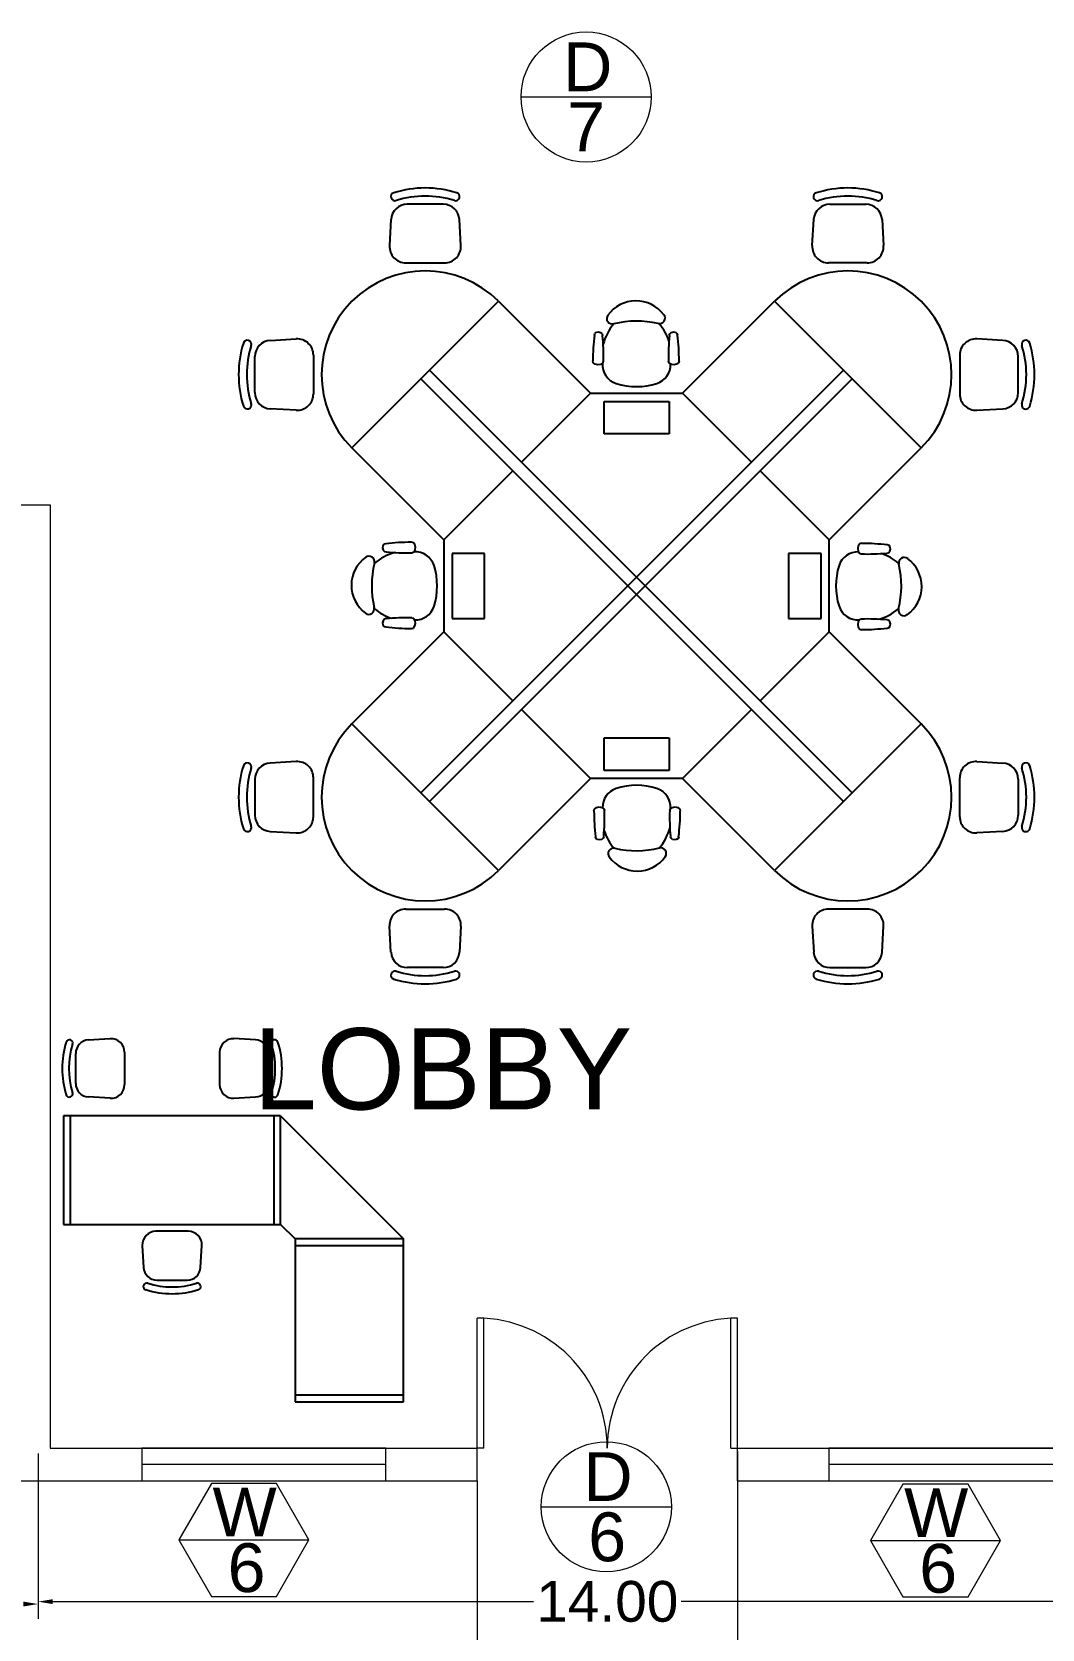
# Model space of a CAD drawing. Header units: millimetres. Extents: x 2391 to 3323, y 1596 to 2537.
# Drawn here: x 2770.15 to 2782.57, y 2467.01 to 2486.65 of the extents above; entities that cross this region are included whole.
import ezdxf

# ---------------------------------------------------------------- set-up
doc = ezdxf.new("R2010")
doc.units = ezdxf.units.MM
for name, color, linetype in [('dimensions', 203, 'Continuous'), ('doors', 31, 'Continuous'), ('doors and windows schedule', 11, 'Continuous'), ('exterior wall', 140, 'Continuous'), ('interior wall', 191, 'Continuous'), ('Lightning text', 211, 'Continuous'), ('TEXT', 130, 'Continuous'), ('windows', 241, 'Continuous')]:
    doc.layers.add(name, color=color, linetype=linetype)
doc.styles.get("Standard").update_dxf_attribs({"font": 'arial.ttf'})

msp = doc.modelspace()

# ---------------------------------------------------------------- linework, layer by layer
at = {"color": 0, "linetype": 'ByBlock'}
for p, q in [((2775.205, 2484.531), (2774.763, 2484.531)), ((2779.96, 2484.531), (2780.402, 2484.531)), ((2774.563, 2484.342), (2774.546, 2484.022)), ((2775.422, 2484.022), (2775.404, 2484.342)), ((2779.743, 2484.022), (2779.761, 2484.342)), ((2780.602, 2484.342), (2780.619, 2484.022)), ((2774.745, 2483.811), (2775.223, 2483.811)), ((2780.42, 2483.811), (2779.943, 2483.811)), ((2775.037, 2482.489), (2775.885, 2483.338)), ((2775.885, 2483.338), (2777.017, 2482.206)), ((2778.148, 2482.206), (2779.28, 2483.338)), ((2779.28, 2483.338), (2780.128, 2482.489)), ((2777.064, 2482.921), (2777.071, 2482.942)), ((2777.071, 2482.942), (2777.09, 2482.957)), ((2777.09, 2482.957), (2777.115, 2482.961)), ((2777.115, 2482.961), (2777.141, 2482.954)), ((2777.141, 2482.954), (2777.158, 2482.938)), ((2777.158, 2482.938), (2777.165, 2482.918)), ((2777.985, 2482.918), (2777.993, 2482.938)), ((2777.993, 2482.938), (2778.01, 2482.954)), ((2778.01, 2482.954), (2778.035, 2482.961)), ((2778.035, 2482.961), (2778.061, 2482.957)), ((2778.061, 2482.957), (2778.08, 2482.942)), ((2778.08, 2482.942), (2778.087, 2482.921)), ((2773.078, 2482.857), (2773.398, 2482.875)), ((2782.087, 2482.857), (2781.767, 2482.875)), ((2772.889, 2482.215), (2772.889, 2482.657)), ((2773.609, 2482.675), (2773.609, 2482.198)), ((2777.051, 2482.582), (2777.044, 2482.607)), ((2777.075, 2482.564), (2777.051, 2482.582)), ((2777.107, 2482.557), (2777.075, 2482.564)), ((2777.14, 2482.561), (2777.107, 2482.557)), ((2777.165, 2482.578), (2777.14, 2482.561)), ((2777.174, 2482.601), (2777.165, 2482.578)), ((2777.985, 2482.578), (2777.977, 2482.601)), ((2778.011, 2482.561), (2777.985, 2482.578)), ((2778.044, 2482.557), (2778.011, 2482.561)), ((2778.075, 2482.564), (2778.044, 2482.557)), ((2778.1, 2482.582), (2778.075, 2482.564)), ((2778.107, 2482.607), (2778.1, 2482.582)), ((2781.556, 2482.675), (2781.556, 2482.198)), ((2782.276, 2482.215), (2782.276, 2482.657)), ((2774.931, 2482.383), (2774.082, 2481.535)), ((2775.037, 2482.489), (2774.931, 2482.383)), ((2774.931, 2482.383), (2777.476, 2479.838)), ((2777.583, 2479.944), (2775.037, 2482.489)), ((2777.583, 2479.944), (2780.128, 2482.489)), ((2780.234, 2482.383), (2777.689, 2479.838)), ((2780.128, 2482.489), (2780.234, 2482.383)), ((2781.083, 2481.535), (2780.234, 2482.383)), ((2777.017, 2482.206), (2776.168, 2481.358)), ((2777.017, 2482.206), (2778.148, 2482.206)), ((2778.997, 2481.358), (2778.148, 2482.206)), ((2773.398, 2481.998), (2773.078, 2482.016)), ((2781.767, 2481.998), (2782.087, 2482.016)), ((2774.082, 2481.535), (2775.214, 2480.403)), ((2779.951, 2480.403), (2781.083, 2481.535)), ((2775.214, 2480.403), (2776.062, 2481.252)), ((2779.103, 2481.252), (2779.951, 2480.403)), ((2774.838, 2480.369), (2774.813, 2480.376)), ((2774.856, 2480.345), (2774.838, 2480.369)), ((2775.214, 2480.403), (2775.214, 2479.272)), ((2779.951, 2479.272), (2779.951, 2480.403)), ((2774.463, 2480.331), (2774.459, 2480.305)), ((2774.459, 2480.305), (2774.466, 2480.279)), ((2774.478, 2480.349), (2774.463, 2480.331)), ((2774.466, 2480.279), (2774.482, 2480.262)), ((2774.499, 2480.356), (2774.478, 2480.349)), ((2774.482, 2480.262), (2774.502, 2480.255)), ((2774.819, 2480.246), (2774.842, 2480.255)), ((2774.842, 2480.255), (2774.859, 2480.281)), ((2774.864, 2480.313), (2774.856, 2480.345)), ((2774.859, 2480.281), (2774.864, 2480.313)), ((2780.309, 2480.331), (2780.302, 2480.299)), ((2780.302, 2480.299), (2780.306, 2480.266)), ((2780.306, 2480.266), (2780.323, 2480.241)), ((2780.327, 2480.355), (2780.309, 2480.331)), ((2780.323, 2480.241), (2780.346, 2480.232)), ((2780.352, 2480.362), (2780.327, 2480.355)), ((2780.663, 2480.241), (2780.683, 2480.248)), ((2780.687, 2480.335), (2780.666, 2480.342)), ((2780.683, 2480.248), (2780.699, 2480.265)), ((2780.702, 2480.316), (2780.687, 2480.335)), ((2780.699, 2480.265), (2780.706, 2480.291)), ((2780.706, 2480.291), (2780.702, 2480.316)), ((2777.476, 2479.838), (2774.931, 2477.292)), ((2777.476, 2479.838), (2777.583, 2479.944)), ((2777.583, 2479.732), (2777.476, 2479.838)), ((2777.689, 2479.838), (2777.583, 2479.944)), ((2777.689, 2479.838), (2777.583, 2479.732)), ((2780.234, 2477.292), (2777.689, 2479.838)), ((2775.037, 2477.186), (2777.583, 2479.732)), ((2777.583, 2479.732), (2780.128, 2477.186)), ((2774.466, 2479.41), (2774.459, 2479.385)), ((2774.459, 2479.385), (2774.463, 2479.359)), ((2774.482, 2479.428), (2774.466, 2479.41)), ((2774.502, 2479.435), (2774.482, 2479.428)), ((2774.842, 2479.435), (2774.819, 2479.443)), ((2774.859, 2479.409), (2774.842, 2479.435)), ((2774.864, 2479.376), (2774.859, 2479.409)), ((2780.306, 2479.395), (2780.302, 2479.362)), ((2780.323, 2479.42), (2780.306, 2479.395)), ((2780.346, 2479.429), (2780.323, 2479.42)), ((2780.683, 2479.413), (2780.663, 2479.42)), ((2780.699, 2479.396), (2780.683, 2479.413)), ((2780.706, 2479.37), (2780.699, 2479.396)), ((2775.214, 2479.272), (2774.082, 2478.141)), ((2774.463, 2479.359), (2774.478, 2479.34)), ((2774.478, 2479.34), (2774.499, 2479.333)), ((2774.813, 2479.313), (2774.838, 2479.32)), ((2774.838, 2479.32), (2774.856, 2479.345)), ((2774.856, 2479.345), (2774.864, 2479.376)), ((2776.062, 2478.423), (2775.214, 2479.272)), ((2779.951, 2479.272), (2779.103, 2478.423)), ((2781.083, 2478.141), (2779.951, 2479.272)), ((2780.302, 2479.362), (2780.309, 2479.33)), ((2780.309, 2479.33), (2780.327, 2479.306)), ((2780.327, 2479.306), (2780.352, 2479.299)), ((2780.666, 2479.319), (2780.687, 2479.326)), ((2780.687, 2479.326), (2780.702, 2479.345)), ((2780.702, 2479.345), (2780.706, 2479.37)), ((2776.168, 2478.317), (2777.017, 2477.469)), ((2778.148, 2477.469), (2778.997, 2478.317)), ((2774.082, 2478.141), (2774.931, 2477.292)), ((2780.234, 2477.292), (2781.083, 2478.141)), ((2773.398, 2477.677), (2773.078, 2477.659)), ((2781.767, 2477.677), (2782.087, 2477.659)), ((2772.889, 2477.46), (2772.889, 2477.018)), ((2773.609, 2477), (2773.609, 2477.478)), ((2777.017, 2477.469), (2775.885, 2476.337)), ((2778.148, 2477.469), (2777.017, 2477.469)), ((2779.28, 2476.337), (2778.148, 2477.469)), ((2781.556, 2477), (2781.556, 2477.478)), ((2782.276, 2477.46), (2782.276, 2477.018)), ((2774.931, 2477.292), (2775.037, 2477.186)), ((2780.128, 2477.186), (2780.234, 2477.292)), ((2775.885, 2476.337), (2775.037, 2477.186)), ((2777.058, 2477.069), (2777.065, 2477.093)), ((2777.065, 2477.093), (2777.09, 2477.111)), ((2777.09, 2477.111), (2777.121, 2477.119)), ((2777.121, 2477.119), (2777.154, 2477.114)), ((2777.154, 2477.114), (2777.18, 2477.097)), ((2777.18, 2477.097), (2777.188, 2477.074)), ((2777.991, 2477.074), (2778, 2477.097)), ((2778, 2477.097), (2778.025, 2477.114)), ((2778.025, 2477.114), (2778.058, 2477.119)), ((2778.058, 2477.119), (2778.09, 2477.111)), ((2778.09, 2477.111), (2778.114, 2477.093)), ((2778.114, 2477.093), (2778.121, 2477.069)), ((2780.128, 2477.186), (2779.28, 2476.337)), ((2773.078, 2476.819), (2773.398, 2476.801)), ((2777.085, 2476.733), (2777.078, 2476.754)), ((2777.104, 2476.719), (2777.085, 2476.733)), ((2777.13, 2476.714), (2777.104, 2476.719)), ((2777.155, 2476.721), (2777.13, 2476.714)), ((2777.172, 2476.737), (2777.155, 2476.721)), ((2777.18, 2476.757), (2777.172, 2476.737)), ((2778.007, 2476.737), (2778, 2476.757)), ((2778.024, 2476.721), (2778.007, 2476.737)), ((2778.05, 2476.714), (2778.024, 2476.721)), ((2778.075, 2476.719), (2778.05, 2476.714)), ((2778.094, 2476.733), (2778.075, 2476.719)), ((2778.101, 2476.754), (2778.094, 2476.733)), ((2782.087, 2476.819), (2781.767, 2476.801)), ((2774.745, 2475.864), (2775.223, 2475.864)), ((2780.42, 2475.864), (2779.943, 2475.864)), ((2774.563, 2475.333), (2774.546, 2475.653)), ((2775.422, 2475.653), (2775.404, 2475.333)), ((2779.743, 2475.653), (2779.761, 2475.333)), ((2780.602, 2475.333), (2780.619, 2475.653)), ((2775.205, 2475.144), (2774.763, 2475.144)), ((2779.96, 2475.144), (2780.402, 2475.144)), ((2770.686, 2473.72), (2770.686, 2474.088)), ((2770.843, 2474.255), (2771.11, 2474.27)), ((2771.287, 2474.103), (2771.287, 2473.705)), ((2772.455, 2474.103), (2772.455, 2473.705)), ((2772.898, 2474.255), (2772.631, 2474.27)), ((2773.056, 2473.72), (2773.056, 2474.088)), ((2771.11, 2473.538), (2770.843, 2473.553)), ((2772.631, 2473.538), (2772.898, 2473.553)), ((2773.206, 2473.32), (2770.536, 2473.32)), ((2770.536, 2473.32), (2770.536, 2471.985)), ((2770.619, 2473.32), (2770.619, 2471.985)), ((2773.123, 2473.32), (2773.123, 2471.985)), ((2773.206, 2473.32), (2774.718, 2471.808)), ((2773.206, 2471.985), (2773.206, 2473.32)), ((2770.536, 2471.985), (2773.206, 2471.985)), ((2773.206, 2471.985), (2773.383, 2471.808)), ((2771.505, 2471.725), (2771.52, 2471.458)), ((2772.07, 2471.901), (2771.672, 2471.901)), ((2772.222, 2471.458), (2772.236, 2471.725)), ((2774.718, 2471.808), (2773.383, 2471.808)), ((2773.383, 2471.808), (2773.383, 2469.805)), ((2774.718, 2469.805), (2774.718, 2471.808)), ((2774.718, 2471.724), (2773.383, 2471.724)), ((2771.686, 2471.3), (2772.055, 2471.3)), ((2774.718, 2469.888), (2773.383, 2469.888)), ((2773.383, 2469.805), (2774.718, 2469.805))]:
    msp.add_line(p, q, dxfattribs=at)
at = {"color": 0, "linetype": 'ByBlock', "ltscale": 0.8}
for p, q in [((2777.183, 2482.106), (2777.983, 2482.106)), ((2777.183, 2481.706), (2777.183, 2482.106)), ((2777.983, 2482.106), (2777.983, 2481.706)), ((2777.983, 2481.706), (2777.183, 2481.706)), ((2775.314, 2480.238), (2775.314, 2479.438)), ((2775.714, 2480.238), (2775.314, 2480.238)), ((2775.714, 2479.438), (2775.714, 2480.238)), ((2779.851, 2480.238), (2779.451, 2480.238)), ((2779.451, 2480.238), (2779.451, 2479.438)), ((2779.851, 2479.438), (2779.851, 2480.238)), ((2775.314, 2479.438), (2775.714, 2479.438)), ((2779.451, 2479.438), (2779.851, 2479.438)), ((2777.183, 2477.569), (2777.183, 2477.969)), ((2777.183, 2477.969), (2777.983, 2477.969)), ((2777.983, 2477.969), (2777.983, 2477.569)), ((2777.983, 2477.569), (2777.183, 2477.569))]:
    msp.add_line(p, q, dxfattribs=at)
at = {"color": 0, "linetype": 'ByBlock'}
for centre, radius, start, end in [((2774.984, 2483.431), 1.3, 72.6344, 107.3656), ((2780.181, 2483.431), 1.3, 72.6344, 107.3656), ((2774.611, 2484.624), 0.05, 107.3656, 287.3656), ((2774.763, 2484.331), 0.2, 90, 176.8202), ((2774.984, 2483.431), 1.2, 72.6344, 107.3656), ((2775.205, 2484.331), 0.2, 3.1798, 90), ((2775.357, 2484.624), 0.05, 252.6344, 72.6344), ((2779.808, 2484.624), 0.05, 107.3656, 287.3656), ((2779.96, 2484.331), 0.2, 90, 176.8202), ((2780.181, 2483.431), 1.2, 72.6344, 107.3656), ((2780.402, 2484.331), 0.2, 3.1798, 90), ((2780.554, 2484.624), 0.05, 252.6344, 72.6344), ((2774.745, 2484.011), 0.2, 176.8202, 270), ((2775.223, 2484.011), 0.2, 270, 3.1798), ((2779.943, 2484.011), 0.2, 176.8202, 270), ((2780.42, 2484.011), 0.2, 270, 3.1798), ((2774.984, 2482.436), 1.275, 45, 225), ((2780.181, 2482.436), 1.275, 315, 135), ((2777.575, 2482.918), 0.426, 36.4277, 144.3254), ((2777.285, 2483.127), 0.0686, 144.3254, 284.0395), ((2777.864, 2483.131), 0.0686, 256.7137, 36.4277), ((2779.706, 2482.598), 2.661, 173.0181, 179.8176), ((2777.778, 2482.652), 0.626, 139.4201, 165.2731), ((2777.583, 2481.939), 1.155, 76.7137, 104.0395), ((2777.387, 2482.652), 0.626, 18.5375, 40.5733), ((2775.445, 2482.598), 2.661, 0.1824, 6.9819), ((2773.989, 2482.436), 1.3, 162.6344, 197.3656), ((2772.796, 2482.809), 0.05, 342.6344, 162.6344), ((2773.989, 2482.436), 1.2, 162.6344, 197.3656), ((2773.089, 2482.657), 0.2, 93.1798, 180), ((2773.409, 2482.675), 0.2, 0, 93.1798), ((2774.614, 2482.68), 2.562, 358.2394, 5.3196), ((2780.537, 2482.68), 2.562, 174.6804, 181.7606), ((2781.756, 2482.675), 0.2, 86.8202, 180), ((2782.076, 2482.657), 0.2, 360, 86.8202), ((2782.369, 2482.809), 0.05, 17.3656, 197.3656), ((2781.176, 2482.436), 1.2, 342.6344, 17.3656), ((2781.176, 2482.436), 1.3, 342.6344, 17.3656), ((2777.405, 2482.558), 0.241, 175.3446, 252.5398), ((2777.76, 2482.558), 0.241, 287.4602, 1.8716), ((2773.089, 2482.215), 0.2, 180, 266.8202), ((2773.409, 2482.198), 0.2, 266.8202, 0), ((2777.583, 2483.122), 0.833, 252.5216, 287.4784), ((2781.756, 2482.198), 0.2, 180, 273.1798), ((2782.076, 2482.215), 0.2, 273.1798, 0), ((2772.796, 2482.063), 0.05, 197.3656, 17.3656), ((2782.369, 2482.063), 0.05, 162.6344, 342.6344), ((2774.822, 2477.714), 2.661, 90.1824, 96.9819), ((2774.502, 2479.845), 0.426, 125.6746, 233.5723), ((2774.293, 2480.135), 0.0686, 345.9605, 125.6746), ((2774.768, 2479.642), 0.626, 104.7269, 130.5799), ((2774.741, 2482.807), 2.562, 264.6804, 271.7606), ((2774.862, 2480.015), 0.241, 17.4602, 94.6554), ((2780.303, 2480.015), 0.241, 88.1284, 162.5398), ((2780.424, 2482.792), 2.562, 268.2394, 275.3196), ((2780.343, 2477.7), 2.661, 83.0181, 89.8176), ((2780.397, 2479.642), 0.626, 49.4267, 71.4625), ((2780.876, 2480.119), 0.0686, 53.5723, 193.2863), ((2780.663, 2479.83), 0.426, 305.6746, 53.5723), ((2775.481, 2479.838), 1.155, 165.9605, 193.2863), ((2774.298, 2479.838), 0.833, 342.5216, 17.4784), ((2780.867, 2479.838), 0.833, 162.5216, 197.4784), ((2779.684, 2479.838), 1.155, 345.9605, 13.2863), ((2774.862, 2479.66), 0.241, 268.1284, 342.5398), ((2780.303, 2479.66), 0.241, 197.4602, 274.6554), ((2774.289, 2479.556), 0.0686, 233.5723, 13.2863), ((2774.768, 2480.033), 0.626, 229.4267, 251.4625), ((2774.741, 2476.883), 2.562, 88.2394, 95.3196), ((2780.424, 2476.869), 2.562, 84.6804, 91.7606), ((2780.397, 2480.033), 0.626, 284.7269, 310.5799), ((2780.872, 2479.54), 0.0686, 165.9605, 305.6746), ((2774.822, 2481.975), 2.661, 263.0181, 269.8176), ((2780.343, 2481.961), 2.661, 270.1824, 276.9819), ((2774.984, 2477.239), 1.275, 135, 315), ((2780.181, 2477.239), 1.275, 225, 45), ((2773.989, 2477.239), 1.3, 162.6344, 197.3656), ((2772.796, 2477.612), 0.05, 342.6344, 162.6344), ((2773.089, 2477.46), 0.2, 93.1798, 180), ((2773.409, 2477.478), 0.2, 0, 93.1798), ((2781.756, 2477.478), 0.2, 86.8202, 180), ((2782.076, 2477.46), 0.2, 0, 86.8202), ((2782.369, 2477.612), 0.05, 17.3656, 197.3656), ((2781.176, 2477.239), 1.3, 342.6344, 17.3656), ((2773.989, 2477.239), 1.2, 162.6344, 197.3656), ((2781.176, 2477.239), 1.2, 342.6344, 17.3656), ((2777.405, 2477.117), 0.241, 107.4602, 181.8716), ((2777.583, 2476.553), 0.833, 72.5216, 107.4784), ((2777.76, 2477.117), 0.241, 355.3446, 72.5398), ((2779.72, 2477.077), 2.661, 180.1824, 186.9819), ((2774.628, 2476.996), 2.562, 354.6804, 1.7606), ((2780.551, 2476.996), 2.562, 178.2394, 185.3196), ((2775.459, 2477.077), 2.661, 353.0181, 359.8176), ((2772.796, 2476.866), 0.05, 197.3656, 17.3656), ((2773.089, 2477.018), 0.2, 180, 266.8202), ((2773.409, 2477), 0.2, 266.8202, 0), ((2777.387, 2477.023), 0.626, 319.4201, 345.2731), ((2781.756, 2477), 0.2, 180, 273.1798), ((2782.076, 2477.018), 0.2, 273.1798, 0), ((2782.369, 2476.866), 0.05, 162.6344, 342.6344), ((2777.778, 2477.023), 0.626, 198.5375, 220.5733), ((2777.301, 2476.544), 0.0686, 76.7137, 216.4277), ((2777.59, 2476.757), 0.426, 216.4277, 324.3254), ((2777.583, 2477.736), 1.155, 256.7137, 284.0395), ((2777.88, 2476.548), 0.0686, 324.3254, 104.0395), ((2774.745, 2475.664), 0.2, 90, 183.1798), ((2775.223, 2475.664), 0.2, 356.8202, 90), ((2779.943, 2475.664), 0.2, 90, 183.1798), ((2780.42, 2475.664), 0.2, 356.8202, 90), ((2774.763, 2475.344), 0.2, 183.1798, 270), ((2775.205, 2475.344), 0.2, 270, 356.8202), ((2779.96, 2475.344), 0.2, 183.1798, 270), ((2780.402, 2475.344), 0.2, 270, 356.8202), ((2774.611, 2475.051), 0.05, 72.6344, 252.6344), ((2774.984, 2476.244), 1.2, 252.6344, 287.3656), ((2775.357, 2475.051), 0.05, 287.3656, 107.3656), ((2779.808, 2475.051), 0.05, 72.6344, 252.6344), ((2780.181, 2476.244), 1.2, 252.6344, 287.3656), ((2780.554, 2475.051), 0.05, 287.3656, 107.3656), ((2774.984, 2476.244), 1.3, 252.6344, 287.3656), ((2780.181, 2476.244), 1.3, 252.6344, 287.3656), ((2771.604, 2473.904), 1.085, 162.6344, 197.3656), ((2770.608, 2474.216), 0.0417, 342.6344, 162.6344), ((2771.604, 2473.904), 1.002, 162.6344, 197.3656), ((2770.853, 2474.088), 0.167, 93.1798, 180), ((2771.12, 2474.103), 0.167, 0, 93.1798), ((2772.622, 2474.103), 0.167, 86.8202, 180), ((2772.889, 2474.088), 0.167, 360, 86.8202), ((2773.133, 2474.216), 0.0417, 17.3656, 197.3656), ((2772.138, 2473.904), 1.002, 342.6344, 17.3656), ((2772.138, 2473.904), 1.085, 342.6344, 17.3656), ((2770.853, 2473.72), 0.167, 180, 266.8202), ((2771.12, 2473.705), 0.167, 266.8202, 0), ((2772.622, 2473.705), 0.167, 180, 273.1798), ((2772.889, 2473.72), 0.167, 273.1798, 0), ((2770.608, 2473.593), 0.0417, 197.3656, 17.3656), ((2773.133, 2473.593), 0.0417, 162.6344, 342.6344), ((2771.672, 2471.734), 0.167, 90, 183.1798), ((2772.07, 2471.734), 0.167, 356.8202, 90), ((2771.686, 2471.467), 0.167, 183.1798, 270), ((2772.055, 2471.467), 0.167, 270, 356.8202), ((2771.559, 2471.223), 0.0417, 72.6344, 252.6344), ((2771.871, 2472.219), 1.085, 252.6344, 287.3656), ((2771.871, 2472.219), 1.002, 252.6344, 287.3656), ((2772.182, 2471.223), 0.0417, 287.3656, 107.3656)]:
    msp.add_arc(centre, radius, start, end, dxfattribs=at)
at = {"layer": 'dimensions', "lineweight": 13}
for p, q in [((2770.223, 2469.17), (2770.223, 2467.167)), ((2770.223, 2469.17), (2770.223, 2467.137)), ((2770.403, 2467.347), (2776.314, 2467.347)), ((2784.043, 2467.347), (2778.132, 2467.347))]:
    msp.add_line(p, q, dxfattribs=at)
at = {"layer": 'dimensions'}
for points in [[(2770.043, 2467.347), (2770.043, 2467.287), (2770.223, 2467.317)], [(2770.403, 2467.377), (2770.403, 2467.317), (2770.223, 2467.347)]]:
    msp.add_solid(points, dxfattribs=at)
at = {"layer": 'doors', "lineweight": 13}
for p, q in [((2775.623, 2469.233), (2775.623, 2470.833)), ((2775.703, 2469.233), (2775.703, 2470.831)), ((2778.743, 2469.233), (2778.743, 2470.831)), ((2778.823, 2469.233), (2778.823, 2470.833)), ((2775.703, 2469.233), (2775.623, 2469.233)), ((2778.743, 2469.233), (2778.823, 2469.233))]:
    msp.add_line(p, q, dxfattribs=at)
for centre, start, end in [((2775.623, 2469.233), 0, 90), ((2778.823, 2469.233), 90, 180)]:
    msp.add_arc(centre, 1.6, start, end, dxfattribs=at)
at = {"layer": 'doors and windows schedule', "lineweight": 13}
for p, q in [((2776.162, 2485.85), (2777.762, 2485.85)), ((2772.354, 2468.798), (2771.954, 2468.105)), ((2773.154, 2468.798), (2772.354, 2468.798)), ((2773.554, 2468.105), (2773.154, 2468.798)), ((2780.859, 2468.791), (2780.459, 2468.098)), ((2781.659, 2468.791), (2780.859, 2468.791)), ((2782.059, 2468.098), (2781.659, 2468.791)), ((2776.411, 2468.514), (2778.011, 2468.514)), ((2771.954, 2468.105), (2773.554, 2468.105)), ((2771.954, 2468.105), (2772.354, 2467.412)), ((2773.154, 2467.412), (2773.554, 2468.105)), ((2780.459, 2468.098), (2782.059, 2468.098)), ((2780.459, 2468.098), (2780.859, 2467.405)), ((2781.659, 2467.405), (2782.059, 2468.098)), ((2772.354, 2467.412), (2773.154, 2467.412)), ((2780.859, 2467.405), (2781.659, 2467.405))]:
    msp.add_line(p, q, dxfattribs=at)
for centre in [(2776.962, 2485.85), (2777.211, 2468.514)]:
    msp.add_circle(centre, 0.8, dxfattribs=at)
at = {"layer": 'exterior wall', "lineweight": 13}
for p, q in [((2770.373, 2469.233), (2775.623, 2469.233)), ((2775.623, 2468.833), (2775.623, 2469.233)), ((2778.823, 2469.233), (2784.073, 2469.233)), ((2778.823, 2468.833), (2778.823, 2469.233)), ((2764.548, 2468.833), (2775.623, 2468.833)), ((2778.823, 2468.833), (2789.898, 2468.833))]:
    msp.add_line(p, q, dxfattribs=at)
at = {"layer": 'interior wall', "lineweight": 13}
for p, q in [((2757.423, 2480.833), (2770.373, 2480.833)), ((2770.373, 2480.833), (2770.373, 2469.233))]:
    msp.add_line(p, q, dxfattribs=at)
at = {"layer": 'Lightning text', "linetype": 'ByBlock', "lineweight": 13, "ltscale": 0.02}
for p, q in [((2778.823, 2469.198), (2778.823, 2462.957)), ((2775.623, 2468.833), (2775.623, 2462.957))]:
    msp.add_line(p, q, dxfattribs=at)
at = {"layer": 'windows', "lineweight": 13}
for p, q in [((2774.498, 2469.233), (2771.498, 2469.233)), ((2771.498, 2469.233), (2771.498, 2468.833)), ((2774.498, 2468.833), (2774.498, 2469.233)), ((2782.948, 2469.233), (2779.948, 2469.233)), ((2779.948, 2469.233), (2779.948, 2468.833)), ((2774.498, 2469.033), (2771.498, 2469.033)), ((2782.948, 2469.033), (2779.948, 2469.033)), ((2771.498, 2468.833), (2774.498, 2468.833)), ((2779.948, 2468.833), (2782.948, 2468.833))]:
    msp.add_line(p, q, dxfattribs=at)

# ---------------------------------------------------------------- texts
at = {"layer": 'dimensions', "lineweight": 13, "insert": (2777.223, 2467.347), "char_height": 0.5, "attachment_point": 5}
msp.add_mtext('\\A1;14.00', dxfattribs=at)
at = {"layer": 'doors and windows schedule'}
for s, p in [('D', (2776.68, 2485.921)), ('7', (2776.731, 2485.183)), ('D', (2776.929, 2468.585)), ('W', (2772.368, 2468.149)), ('W', (2780.872, 2468.142)), ('6', (2776.988, 2467.844)), ('6', (2772.554, 2467.465)), ('6', (2781.059, 2467.457))]:
    msp.add_text(s, height=0.6, dxfattribs=at).set_placement(p)
at = {"layer": 'TEXT'}
msp.add_text('LOBBY', height=1, dxfattribs=at).set_placement((2772.872, 2473.399))

doc.saveas('drawing.dxf')
